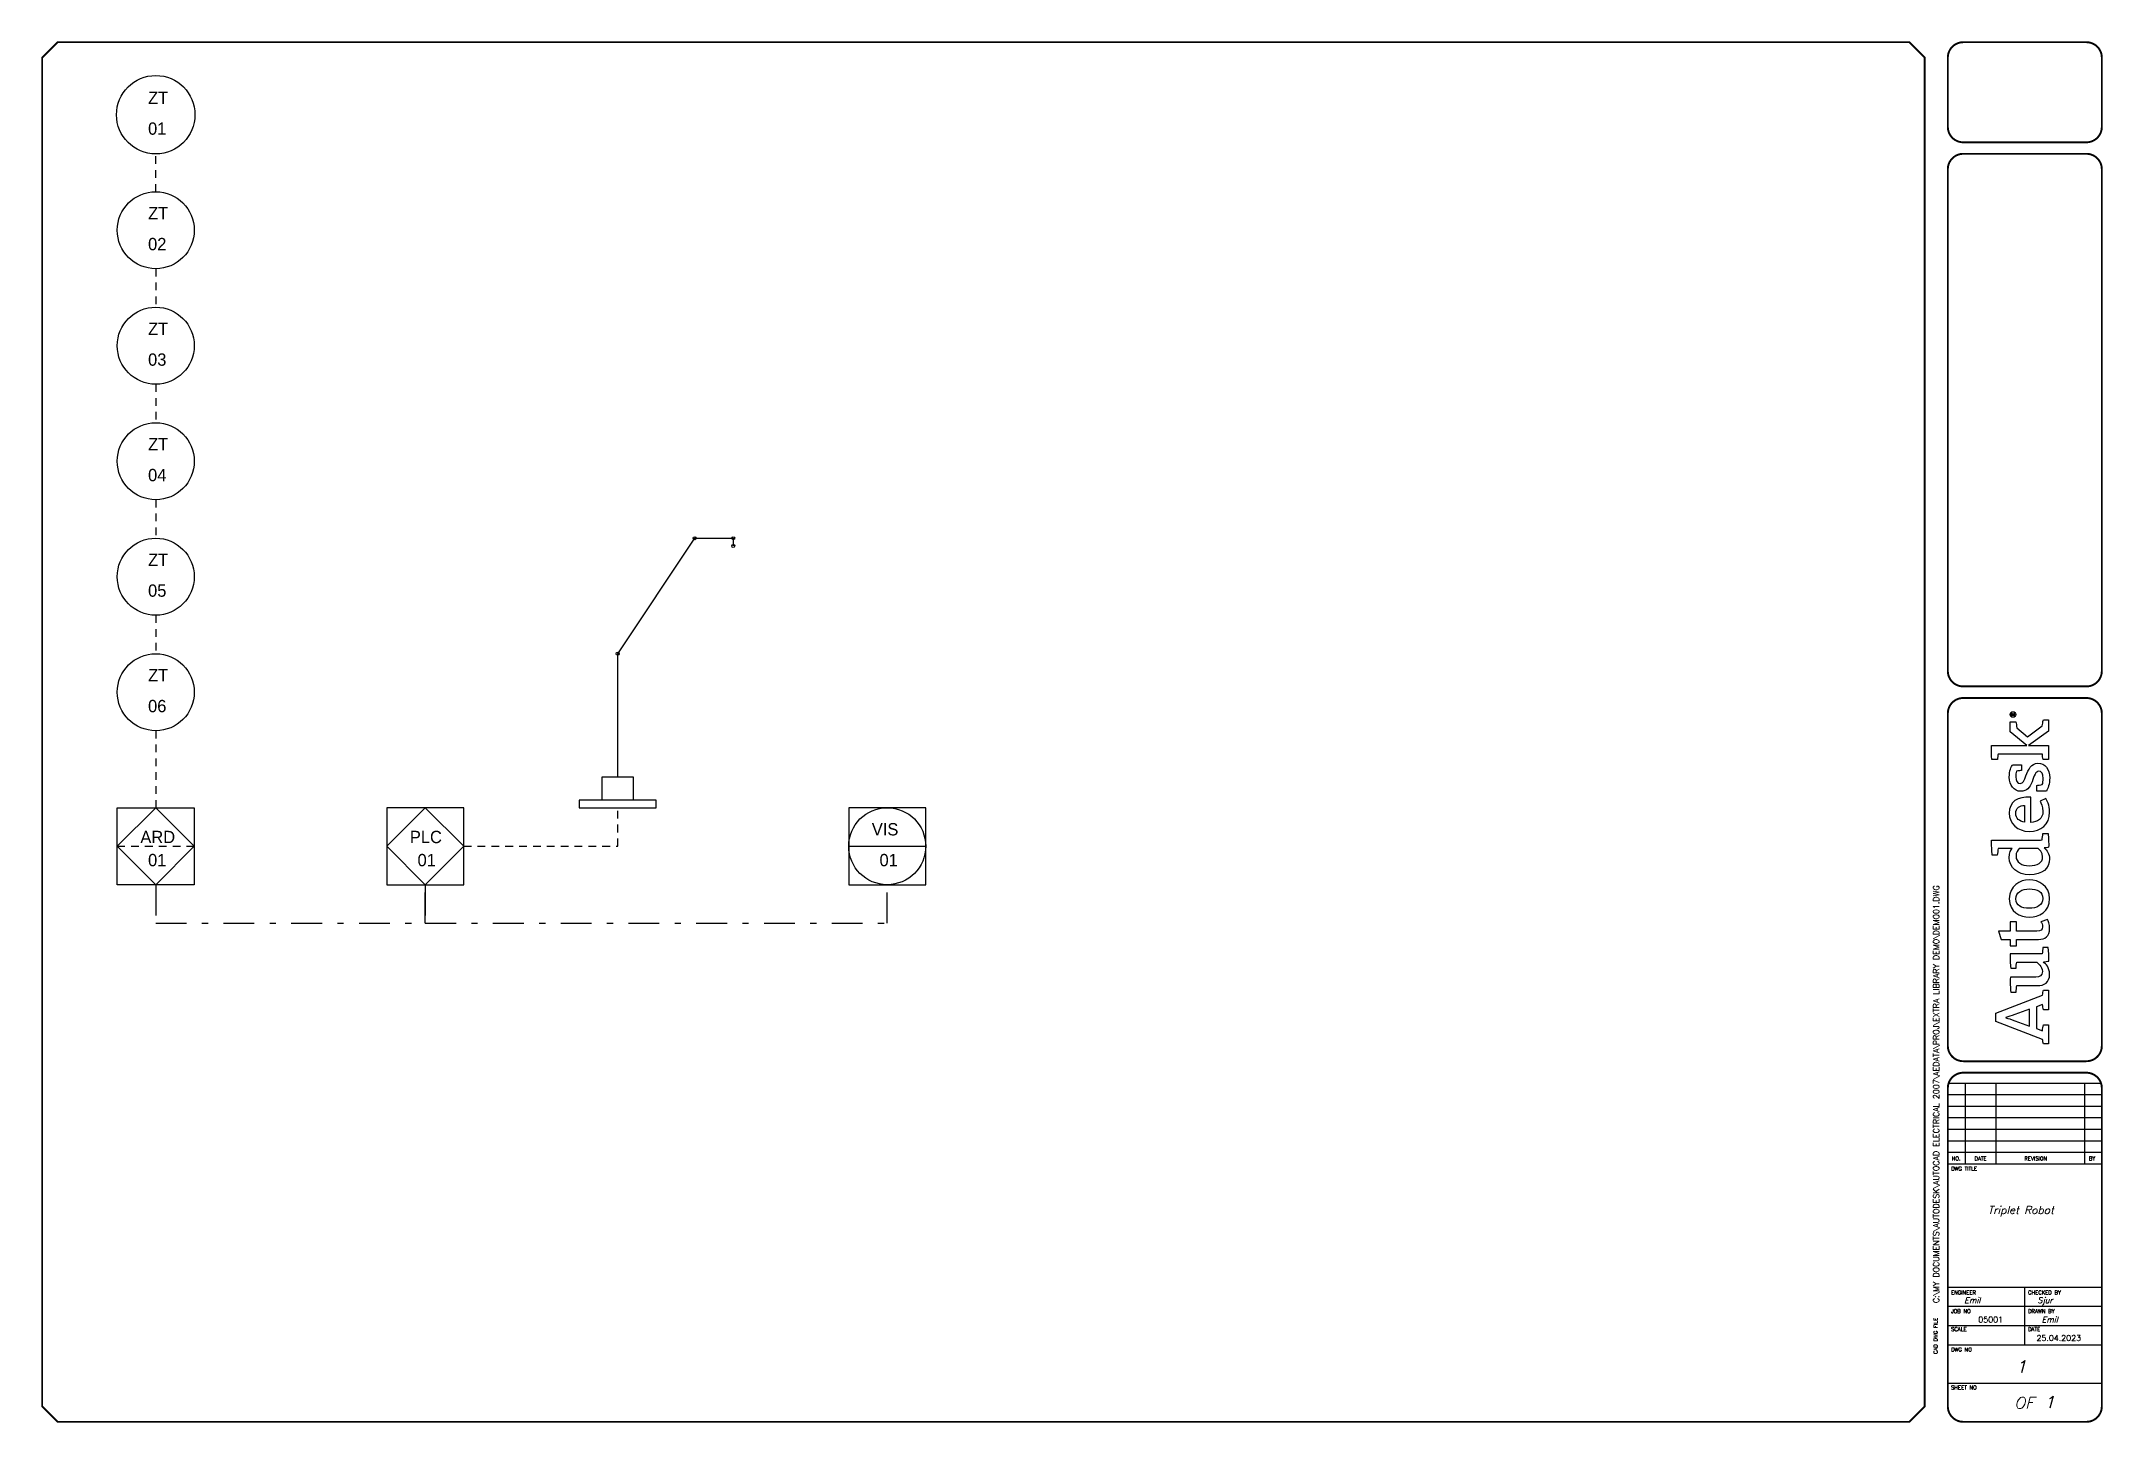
# Model space of a CAD drawing. Extents: x 0 to 33.5, y 0 to 22.4.
import ezdxf
from ezdxf.enums import TextEntityAlignment as Align

# ---------------------------------------------------------------- set-up
doc = ezdxf.new("R2010")
doc.units = 0
doc.header["$MEASUREMENT"] = 0
doc.linetypes.add('DASHDOT', pattern=[1, 0.5, -0.25, 0, -0.25])
doc.linetypes.add('DASHED', pattern=[0.1875, 0.125, -0.0625])
for name, color, linetype in [('Dottetd Line', 7, 'DASHED'), ('LAYER_1', 160, 'Continuous'), ('TITLE', 7, 'Continuous'), ('Wireless Signal Line', 7, 'DASHDOT')]:
    doc.layers.add(name, color=color, linetype=linetype)
doc.styles.add('ITALIC', font='ITALIC')
doc.styles.add('SIMPLEX', font='SIMPLEX')

# ---------------------------------------------------------------- blocks, each defined once
blk = doc.blocks.new('AI9-BLK2')
at = {"layer": 'LAYER_1', "color": 7}
blk.add_circle((0, 0), 2.03, dxfattribs=at)
blk.add_open_spline([(1.7, 0), (1.7, -1), (1, -1.8), (0, -1.8), (-1, -1.8), (-1.7, -1), (-1.7, 0), (-1.7, 1), (-1, 1.8), (0, 1.8), (1, 1.8), (1.7, 1), (1.7, 0)], degree=3, knots=[0, 0, 0, 0, 1, 1, 1, 2, 2, 2, 3, 3, 3, 4, 4, 4, 4], dxfattribs=at)
blk = doc.blocks.new('AI9-BLK1')
at = {"layer": 'LAYER_1', "color": 7}
for points, knots in [([(0.7, -1.1), (0.7, -1.1), (0.2, -0.4), (0.2, -0.4), (0.1, -0.2), (0, -0.2), (-0.1, -0.1), (0.3, 0), (0.5, 0.2), (0.5, 0.5), (0.5, 0.8), (0.3, 1.1), (-0.2, 1.1), (-0.2, 1.1), (-0.8, 1.1), (-0.8, 1.1), (-0.8, 1.1), (-0.8, -1.1), (-0.8, -1.1), (-0.8, -1.1), (-0.5, -1.1), (-0.5, -1.1), (-0.5, -1.1), (-0.5, -0.1), (-0.5, -0.1), (-0.4, -0.1), (-0.3, -0.2), (-0.2, -0.3), (-0.2, -0.3), (0.3, -1.1), (0.3, -1.1), (0.3, -1.1), (0.7, -1.1), (0.7, -1.1)], [0, 0, 0, 0, 1, 1, 1, 2, 2, 2, 3, 3, 3, 4, 4, 4, 5, 5, 5, 6, 6, 6, 7, 7, 7, 8, 8, 8, 9, 9, 9, 10, 10, 10, 11, 11, 11, 11]), ([(0.2, 0.5), (0.2, 0.2), (-0.1, 0.1), (-0.3, 0.1), (-0.3, 0.1), (-0.5, 0.1), (-0.5, 0.1), (-0.5, 0.1), (-0.5, 0.8), (-0.5, 0.8), (-0.5, 0.8), (-0.2, 0.8), (-0.2, 0.8), (0.1, 0.8), (0.2, 0.7), (0.2, 0.5)], [0, 0, 0, 0, 1, 1, 1, 2, 2, 2, 3, 3, 3, 4, 4, 4, 5, 5, 5, 5])]:
    blk.add_open_spline(points, degree=3, knots=knots, dxfattribs=at)
blk = doc.blocks.new('LOGO')
for points, knots in [([(35.2, 4.3), (35.2, 4.3), (22.1, 38.1), (22.1, 38.1), (22.1, 38.1), (16.1, 38.1), (16.1, 38.1), (16.1, 38.1), (3.2, 4.3), (3.2, 4.3), (2.2, 4.2), (0.9, 4), (0, 3.7), (0, 3.7), (0, 0), (0, 0), (0, 0), (13.7, 0), (13.7, 0), (13.7, 0), (13.7, 3.7), (13.7, 3.7), (12.4, 4), (10.9, 4.3), (9.5, 4.4), (9.5, 4.4), (11.1, 8.8), (11.1, 8.8), (11.1, 8.8), (26.8, 8.8), (26.8, 8.8), (26.8, 8.8), (28.4, 4.3), (28.4, 4.3), (27, 4.2), (25.8, 4), (24.5, 3.7), (24.5, 3.7), (24.5, 0), (24.5, 0), (24.5, 0), (38.7, 0), (38.7, 0), (38.7, 0), (38.7, 3.7), (38.7, 3.7), (37.9, 3.9), (36, 4.3), (35.2, 4.3)], [0, 0, 0, 0, 1, 1, 1, 2, 2, 2, 3, 3, 3, 4, 4, 4, 5, 5, 5, 6, 6, 6, 7, 7, 7, 8, 8, 8, 9, 9, 9, 10, 10, 10, 11, 11, 11, 12, 12, 12, 13, 13, 13, 14, 14, 14, 15, 15, 15, 16, 16, 16, 16]), ([(12.8, 13.8), (12.8, 13.8), (16.6, 24.3), (16.6, 24.3), (17.8, 27.5), (18.2, 28.8), (18.8, 30.9), (18.8, 30.9), (18.9, 30.9), (18.9, 30.9), (19.6, 28.9), (20, 27.5), (21.1, 24.3), (21.1, 24.3), (24.9, 13.8), (24.9, 13.8), (24.9, 13.8), (12.8, 13.8), (12.8, 13.8)], [0, 0, 0, 0, 1, 1, 1, 2, 2, 2, 3, 3, 3, 4, 4, 4, 5, 5, 5, 6, 6, 6, 6]), ([(70.8, 23.1), (70.8, 23.1), (70.8, 27.7), (70.8, 27.7), (70.8, 27.7), (75.3, 27.7), (75.3, 27.7), (75.3, 27.7), (75.3, 34.3), (75.3, 34.3), (75.3, 34.3), (81.3, 36.2), (81.3, 36.2), (81.3, 36.2), (81.3, 27.7), (81.3, 27.7), (81.3, 27.7), (88, 27.7), (88, 27.7), (88, 27.7), (88, 23.1), (88, 23.1), (88, 23.1), (81.3, 23.1), (81.3, 23.1), (81.3, 23.1), (81.3, 8.4), (81.3, 8.4), (81.3, 5.6), (82.1, 4.3), (84.3, 4.3), (86, 4.3), (87.5, 5.1), (88, 5.5), (88, 5.5), (89.7, 0.9), (89.7, 0.9), (88.7, 0.3), (86.5, -0.7), (83.2, -0.7), (77.6, -0.7), (75.3, 2.4), (75.3, 7.4), (75.3, 7.4), (75.3, 23.1), (75.3, 23.1), (75.3, 23.1), (70.8, 23.1), (70.8, 23.1)], [0, 0, 0, 0, 1, 1, 1, 2, 2, 2, 3, 3, 3, 4, 4, 4, 5, 5, 5, 6, 6, 6, 7, 7, 7, 8, 8, 8, 9, 9, 9, 10, 10, 10, 11, 11, 11, 12, 12, 12, 13, 13, 13, 14, 14, 14, 15, 15, 15, 16, 16, 16, 16]), ([(147.1, 4.7), (147.1, 5.4), (147, 6.1), (147, 6.9), (147, 6.9), (147, 41.1), (147, 41.1), (143.4, 41.2), (139.3, 41), (136.1, 40.7), (136.1, 40.7), (136.1, 37), (136.1, 37), (137.7, 36.8), (139.6, 36.6), (141, 36.4), (141, 36.4), (141, 36.4), (141, 36.4), (141, 36.4), (141, 26.2), (141, 26.2), (140, 27.1), (138, 28.4), (134.3, 28.4), (127.3, 28.4), (122, 22.6), (122, 13.8), (122, 4.5), (126.6, -0.7), (133.4, -0.7), (137.1, -0.7), (139.6, 1.1), (141.3, 3.1), (141.3, 2.1), (141.6, 0.6), (141.8, 0), (145.2, -0.2), (148.7, 0.1), (151.7, 0.4), (151.7, 0.4), (151.7, 4.1), (151.7, 4.1), (150.2, 4.2), (148.4, 4.5), (147.1, 4.7)], [0, 0, 0, 0, 1, 1, 1, 2, 2, 2, 3, 3, 3, 4, 4, 4, 5, 5, 5, 6, 6, 6, 7, 7, 7, 8, 8, 8, 9, 9, 9, 10, 10, 10, 11, 11, 11, 12, 12, 12, 13, 13, 13, 14, 14, 14, 15, 15, 15, 15]), ([(229.4, 4.6), (229.4, 4.6), (221.5, 15.2), (221.5, 15.2), (221.5, 15.2), (228, 23), (228, 23), (229.4, 23.1), (231.3, 23.3), (232.4, 23.6), (232.4, 23.6), (232.4, 27.7), (232.4, 27.7), (232.4, 27.7), (225, 27.7), (225, 27.7), (225, 27.7), (215.2, 15.6), (215.2, 15.6), (215.2, 15.6), (215.2, 41.2), (215.2, 41.2), (211.8, 41.3), (208.2, 41.2), (205.1, 40.9), (205.1, 40.9), (205.1, 36.9), (205.1, 36.9), (206.5, 36.8), (208, 36.6), (209.1, 36.5), (209.1, 36.5), (209.1, 4.5), (209.1, 4.5), (207.8, 4.4), (206.3, 4.2), (205.1, 4), (205.1, 4), (205.1, 0), (205.1, 0), (205.1, 0), (215.2, 0), (215.2, 0), (215.2, 0), (215.2, 14.5), (215.2, 14.5), (215.2, 14.5), (225.6, 0), (225.6, 0), (225.6, 0), (233.7, 0), (233.7, 0), (233.7, 0), (233.7, 3.8), (233.7, 3.8), (232.2, 4.2), (230.6, 4.4), (229.4, 4.6)], [0, 0, 0, 0, 1, 1, 1, 2, 2, 2, 3, 3, 3, 4, 4, 4, 5, 5, 5, 6, 6, 6, 7, 7, 7, 8, 8, 8, 9, 9, 9, 10, 10, 10, 11, 11, 11, 12, 12, 12, 13, 13, 13, 14, 14, 14, 15, 15, 15, 16, 16, 16, 17, 17, 17, 18, 18, 18, 19, 19, 19, 19]), ([(59.7, -0.1), (59.5, 0.6), (59.2, 2.6), (59.1, 3.8), (57.8, 2), (54.9, -0.7), (50.2, -0.7), (44.2, -0.7), (42, 3.1), (42, 8.1), (42, 8.1), (42, 22.9), (42, 22.9), (40.6, 23.2), (38.8, 23.4), (37.3, 23.5), (37.3, 23.5), (37.3, 27.3), (37.3, 27.3), (40.3, 27.6), (44.4, 27.8), (48, 27.6), (48, 27.6), (48, 9.3), (48, 9.3), (48, 6.2), (49.1, 4.5), (52.3, 4.5), (55.8, 4.5), (58.4, 7.9), (59, 8.6), (59, 8.6), (59, 23), (59, 23), (57.8, 23.2), (56, 23.4), (54.6, 23.5), (54.6, 23.5), (54.6, 27.3), (54.6, 27.3), (57.6, 27.7), (61.5, 27.8), (65, 27.7), (65, 27.7), (65, 4.6), (65, 4.6), (66.3, 4.4), (68.1, 4.2), (69.6, 4.1), (69.6, 4.1), (69.6, 0.3), (69.6, 0.3), (66.7, 0), (63, -0.2), (59.7, -0.1)], [0, 0, 0, 0, 1, 1, 1, 2, 2, 2, 3, 3, 3, 4, 4, 4, 5, 5, 5, 6, 6, 6, 7, 7, 7, 8, 8, 8, 9, 9, 9, 10, 10, 10, 11, 11, 11, 12, 12, 12, 13, 13, 13, 14, 14, 14, 15, 15, 15, 16, 16, 16, 17, 17, 17, 18, 18, 18, 18]), ([(104.8, -0.7), (95.2, -0.7), (91.4, 7), (91.4, 13.8), (91.4, 20.6), (95.1, 28.4), (104.6, 28.4), (114.1, 28.4), (118.3, 20.8), (118.3, 14), (118.3, 7.2), (114.2, -0.7), (104.8, -0.7)], [0, 0, 0, 0, 1, 1, 1, 2, 2, 2, 3, 3, 3, 4, 4, 4, 4]), ([(104.5, 23.6), (99.6, 23.6), (97.8, 19.5), (97.8, 14), (97.8, 8.5), (99.9, 4.1), (104.8, 4.1), (109.8, 4.1), (111.8, 8.2), (111.8, 13.8), (111.8, 19.3), (109.5, 23.6), (104.5, 23.6)], [0, 0, 0, 0, 1, 1, 1, 2, 2, 2, 3, 3, 3, 4, 4, 4, 4]), ([(141, 7.6), (140.3, 6.7), (138.2, 4.3), (135, 4.3), (130.5, 4.3), (128.5, 8.1), (128.5, 13.8), (128.5, 19.6), (130.9, 23.5), (135.4, 23.5), (138.3, 23.5), (139.9, 22.3), (141, 21.3), (141, 21.3), (141, 7.6), (141, 7.6)], [0, 0, 0, 0, 1, 1, 1, 2, 2, 2, 3, 3, 3, 4, 4, 4, 5, 5, 5, 5]), ([(167.6, 4.1), (171.4, 4.1), (173.8, 5.5), (175, 6.2), (175, 6.2), (177.1, 2.1), (177.1, 2.1), (175.5, 1.1), (172.6, -0.7), (167.2, -0.7), (158.2, -0.7), (153.3, 5.5), (153.3, 14), (153.3, 22.5), (158.9, 28.4), (166.4, 28.4), (174.6, 28.4), (178.7, 22.5), (177.9, 12.9), (177.9, 12.9), (159.8, 12.9), (159.8, 12.9), (160, 7.9), (162.3, 4.1), (167.6, 4.1)], [0, 0, 0, 0, 1, 1, 1, 2, 2, 2, 3, 3, 3, 4, 4, 4, 5, 5, 5, 6, 6, 6, 7, 7, 7, 8, 8, 8, 8]), ([(172, 17.3), (171.9, 20.8), (170.4, 23.7), (166.3, 23.7), (162.6, 23.7), (160.6, 21.2), (159.9, 17.3), (159.9, 17.3), (172, 17.3), (172, 17.3)], [0, 0, 0, 0, 1, 1, 1, 2, 2, 2, 3, 3, 3, 3]), ([(193.3, 16.4), (190.2, 17.6), (187.8, 18.3), (187.8, 20.5), (187.8, 22.6), (189.9, 23.7), (192.6, 23.7), (194.1, 23.7), (195.6, 23.5), (196.8, 23.1), (196.9, 21.9), (197.1, 20.1), (197.3, 19.6), (197.3, 19.6), (201.3, 19.6), (201.3, 19.6), (201.3, 19.6), (201.3, 26.1), (201.3, 26.1), (200.2, 26.8), (197.1, 28.4), (192.4, 28.4), (186.5, 28.4), (182.2, 25), (182.2, 20.1), (182.2, 15.7), (184.9, 13.4), (189.1, 11.9), (193.4, 10.4), (196.7, 9.3), (196.7, 7.2), (196.7, 5.1), (195, 3.9), (191.4, 3.9), (189.9, 3.9), (188.1, 4.1), (187, 4.6), (186.9, 5.9), (186.6, 7.8), (186.3, 8.4), (186.3, 8.4), (182.3, 8.4), (182.3, 8.4), (182.3, 8.4), (182.3, 1.6), (182.3, 1.6), (182.3, 1.6), (182.3, 1.6), (182.3, 1.6), (184.1, 0.5), (187.5, -0.8), (191.8, -0.8), (198.3, -0.8), (202.4, 2.6), (202.4, 7.8), (202.4, 12.5), (197.8, 14.6), (193.3, 16.4)], [0, 0, 0, 0, 1, 1, 1, 2, 2, 2, 3, 3, 3, 4, 4, 4, 5, 5, 5, 6, 6, 6, 7, 7, 7, 8, 8, 8, 9, 9, 9, 10, 10, 10, 11, 11, 11, 12, 12, 12, 13, 13, 13, 14, 14, 14, 15, 15, 15, 16, 16, 16, 17, 17, 17, 18, 18, 18, 19, 19, 19, 19])]:
    blk.add_open_spline(points, degree=3, knots=knots)
for name, p in [('AI9-BLK2', (237.6, 25.7)), ('AI9-BLK1', (237.8, 25.7))]:
    blk.add_blockref(name, p)
blk = doc.blocks.new('NO_NUM_acade_title')
at = {"layer": 'TITLE'}
for p, q in [((30.594, 22.177), (30.594, 20.781)), ((30.969, 5.531), (33.469, 5.531)), ((31.25, 5.531), (31.25, 4.219)), ((31.75, 5.531), (31.75, 4.219)), ((33.188, 5.531), (33.188, 4.219)), ((30.969, 5.344), (33.469, 5.344)), ((30.969, 5.156), (33.469, 5.156)), ((30.969, 4.969), (33.469, 4.969)), ((30.969, 4.781), (33.469, 4.781)), ((30.969, 4.594), (33.469, 4.594)), ((30.969, 4.406), (33.469, 4.406)), ((30.969, 4.219), (33.469, 4.219)), ((30.594, 0.281), (30.594, 2.214)), ((30.969, 2.219), (33.469, 2.219)), ((32.219, 1.281), (32.219, 2.219)), ((30.969, 1.906), (33.469, 1.906)), ((30.969, 1.594), (33.469, 1.594)), ((30.969, 1.281), (33.469, 1.281)), ((30.969, 0.656), (33.469, 0.656))]:
    blk.add_line(p, q, dxfattribs=at)
at = {"layer": 'TITLE', "const_width": 0.0312}
blk.add_lwpolyline([(30.594, 0.281), (30.594, 22.177), (30.344, 22.427), (0.281, 22.427), (0.031, 22.177), (0.031, 0.281), (0.281, 0.031), (30.344, 0.031)], close=True, dxfattribs=at)
for points in [[(31.219, 22.427, 0.414214), (30.969, 22.177, 0.414214)], [(33.469, 22.177, 0.414214), (33.219, 22.427, 0.414214)], [(30.969, 21.052, 0.414214), (31.219, 20.802, 0.414214)], [(33.219, 20.802, 0.414214), (33.469, 21.052, 0.414214)], [(31.219, 20.615, 0.414214), (30.969, 20.365, 0.414214)], [(33.469, 20.365, 0.414214), (33.219, 20.615, 0.414214)], [(30.969, 12.219, 0.414214), (31.219, 11.969, 0.414214)], [(33.219, 11.969, 0.414214), (33.469, 12.219, 0.414214)], [(31.219, 11.781, 0.414214), (30.969, 11.531, 0.414214)], [(33.469, 11.531, 0.414214), (33.219, 11.781, 0.414214)], [(30.969, 6.135, 0.414214), (31.219, 5.885, 0.414214)], [(33.219, 5.885, 0.414214), (33.469, 6.135, 0.414214)], [(31.219, 5.698, 0.414214), (30.969, 5.448, 0.414214)], [(33.469, 5.448, 0.414214), (33.219, 5.698, 0.414214)], [(30.969, 0.281, 0.414214), (31.219, 0.031, 0.414214)], [(33.219, 0.031, 0.414214), (33.469, 0.281, 0.414214)]]:
    blk.add_lwpolyline(points, format="xyb", dxfattribs=at)
for points in [[(33.219, 22.427), (31.219, 22.427)], [(30.969, 22.177), (30.969, 21.052)], [(33.469, 22.177), (33.469, 21.052)], [(33.219, 20.802), (31.219, 20.802)], [(33.219, 20.615), (31.219, 20.615)], [(30.969, 20.365), (30.969, 12.219)], [(33.469, 20.365), (33.469, 12.219)], [(31.219, 11.969), (33.219, 11.969)], [(31.219, 11.781), (33.219, 11.781)], [(31.219, 5.885), (33.219, 5.885)], [(31.219, 5.698), (33.219, 5.698)], [(30.969, 5.448), (30.969, 0.281)], [(33.469, 5.448), (33.469, 0.281)], [(31.219, 0.031), (33.219, 0.031)]]:
    blk.add_lwpolyline(points, dxfattribs=at)
at = {"layer": 'TITLE', "color": 7, "const_width": 0.0312}
for points in [[(30.969, 11.531), (30.969, 6.135)], [(33.469, 11.531), (33.469, 6.135)]]:
    blk.add_lwpolyline(points, dxfattribs=at)
at = {"xscale": 0.02250000000000085, "yscale": 0.02250000000000085, "zscale": 0.02250000000000085, "rotation": 90}
blk.add_blockref('LOGO', (32.605, 6.167), dxfattribs=at)
at = {"layer": 'TITLE', "color": 1, "style": 'SIMPLEX'}
for s, p in [('DWG TITLE', (31.021, 4.109)), ('ENGINEER', (31.021, 2.099)), ('CHECKED BY', (32.271, 2.099)), ('JOB NO', (31.021, 1.797)), ('DRAWN BY', (32.271, 1.797)), ('SCALE', (31.021, 1.505)), ('DATE', (32.271, 1.505)), ('DWG NO', (31.021, 1.172)), ('SHEET NO', (31.021, 0.557))]:
    blk.add_text(s, height=0.0625, dxfattribs=at).set_placement(p)
at = {"layer": 'TITLE', "color": 1}
for s, height, style, p in [('NO.', 0.0625, 'SIMPLEX', (31.104, 4.307)), ('DATE', 0.0625, 'SIMPLEX', (31.5, 4.307)), ('REVISION', 0.0625, 'SIMPLEX', (32.396, 4.307)), ('BY', 0.0625, 'SIMPLEX', (33.313, 4.307)), ('OF', 0.1875, 'ITALIC', (32.208, 0.339))]:
    blk.add_text(s, height=height, dxfattribs=dict(at, style=style)).set_placement(p, align=Align.MIDDLE)
at = {"layer": 'TITLE', "color": 1, "style": 'SIMPLEX'}
blk.add_text('CAD DWG FILE', height=0.0625, rotation=90, dxfattribs=at).set_placement((30.802, 1.13))
at = {"layer": 'TITLE', "color": 1, "style": 'ITALIC'}
for tag, height, p in [('TITLE#1', 0.125, (32.156, 3.406)), ('TITLE#2', 0.125, (32.156, 3.204)), ('TITLE#3', 0.125, (32.156, 3.001)), ('TITLE#4', 0.125, (32.156, 2.799)), ('DWG#', 0.2, (32.156, 0.826))]:
    blk.add_attdef(tag, text='', height=height, dxfattribs=at).set_placement(p, align=Align.CENTER)
at = {"layer": 'TITLE', "color": 1, "style": 'SIMPLEX'}
blk.add_attdef('CAD#', (30.826, 1.958), '', height=0.0938, rotation=90, dxfattribs=at)
at = {"layer": 'TITLE', "color": 1}
for tag, p, height, style in [('ENGINEER', (31.237, 1.958), 0.0938, 'ITALIC'), ('CHKDBY', (32.424, 1.958), 0.0938, 'ITALIC'), ('JOB#', (31.464, 1.644), 0.0938, 'SIMPLEX'), ('DRAWNBY', (32.494, 1.644), 0.0938, 'ITALIC'), ('SCALE', (31.353, 1.344), 0.0938, 'SIMPLEX'), ('DATE', (32.408, 1.344), 0.0938, 'SIMPLEX'), ('SHTS', (32.532, 0.25), 0.2, 'ITALIC')]:
    blk.add_attdef(tag, p, '', height=height, dxfattribs=dict(at, style=style))
at = {"layer": 'TITLE', "color": 1, "style": 'ITALIC'}
blk.add_attdef('SH#', text='', height=0.2, dxfattribs=at).set_placement((31.881, 0.25), align=Align.RIGHT)
at = {"layer": 'TITLE', "color": 7, "flags": 9}
blk.add_attdef('WD_TB', (31.219, 0.031), '', height=0.125, dxfattribs=at)

msp = doc.modelspace()

# ---------------------------------------------------------------- linework, layer by layer
for p, q in [((9.375, 12.5), (10.625, 14.375)), ((10.625, 14.375), (11.25, 14.375)), ((11.25, 14.375), (11.25, 14.25)), ((9.375, 10.5), (9.375, 12.5)), ((9.125, 10.375), (9.125, 10.5)), ((9.125, 10.5), (9.625, 10.5)), ((9.625, 10.5), (9.625, 10.125)), ((10, 10.125), (8.75, 10.125)), ((8.75, 10.125), (8.75, 10)), ((9.125, 10.125), (9.125, 10.375)), ((10, 10), (10, 10.125)), ((1.25, 10), (2.5, 10)), ((1.25, 8.75), (1.25, 10)), ((1.875, 10), (1.25, 9.375)), ((2.5, 9.375), (1.875, 10)), ((2.5, 10), (2.5, 8.75)), ((5.625, 10), (5.625, 8.75)), ((6.875, 10), (5.625, 10)), ((6.25, 10), (5.625, 9.375)), ((6.875, 9.375), (6.25, 10)), ((6.875, 8.75), (6.875, 10)), ((8.75, 10), (10, 10)), ((13.125, 10), (13.125, 8.75)), ((14.375, 10), (13.125, 10)), ((14.375, 8.75), (14.375, 10)), ((1.25, 9.375), (1.875, 8.75)), ((1.875, 8.75), (2.5, 9.375)), ((5.625, 9.375), (6.25, 8.75)), ((6.25, 8.75), (6.875, 9.375)), ((13.125, 9.375), (14.375, 9.375)), ((2.5, 8.75), (1.25, 8.75)), ((5.625, 8.75), (6.875, 8.75)), ((13.125, 8.75), (14.375, 8.75))]:
    msp.add_line(p, q)
for centre, radius in [((1.875, 21.25), 0.637), ((1.875, 19.375), 0.625), ((1.875, 17.5), 0.625), ((1.875, 15.625), 0.625), ((10.625, 14.375), 0.025), ((11.25, 14.375), 0.025), ((1.875, 13.75), 0.625), ((11.25, 14.25), 0.025), ((1.875, 11.875), 0.625), ((9.375, 12.5), 0.025), ((13.75, 9.375), 0.625)]:
    msp.add_circle(centre, radius)
at = {"layer": 'Dottetd Line'}
for p, q in [((1.875, 20), (1.875, 20.625)), ((1.875, 18.75), (1.875, 18.125)), ((1.875, 16.875), (1.875, 16.25)), ((1.875, 15), (1.875, 14.375)), ((1.875, 13.125), (1.875, 12.5)), ((1.875, 11.25), (1.875, 10)), ((9.375, 9.375), (9.375, 10)), ((1.25, 9.375), (2.5, 9.375)), ((6.875, 9.375), (9.375, 9.375))]:
    msp.add_line(p, q, dxfattribs=at)
at = {"layer": 'Wireless Signal Line'}
for p, q in [((1.875, 8.75), (1.875, 8.125)), ((6.25, 8.125), (6.25, 8.75)), ((6.25, 8.75), (6.25, 8.125)), ((13.75, 8.125), (13.75, 8.75)), ((1.875, 8.125), (6.25, 8.125)), ((6.25, 8.125), (13.75, 8.125))]:
    msp.add_line(p, q, dxfattribs=at)

# ---------------------------------------------------------------- block references
ref = msp.add_blockref('NO_NUM_acade_title', (0, 0))
ref.add_attrib('SHTS', '1', (32.532, 0.25), dxfattribs={"layer": 'TITLE', "color": 1, "height": 0.2, "style": 'ITALIC'})
ref.add_attrib('DWG#', '1', dxfattribs={"layer": 'TITLE', "color": 1, "height": 0.2, "style": 'ITALIC'}).set_placement((32.156, 0.826), align=Align.CENTER)
ref.add_attrib('DRAWNBY', 'Emil', (32.494, 1.644), dxfattribs={"layer": 'TITLE', "color": 1, "height": 0.0938, "style": 'ITALIC'})
ref.add_attrib('CHKDBY', 'Sjur', (32.424, 1.958), dxfattribs={"layer": 'TITLE', "color": 1, "height": 0.0938, "style": 'ITALIC'})
ref.add_attrib('JOB#', '05001', (31.464, 1.644), dxfattribs={"layer": 'TITLE', "color": 1, "height": 0.0938, "style": 'SIMPLEX'})
ref.add_attrib('ENGINEER', 'Emil', (31.237, 1.958), dxfattribs={"layer": 'TITLE', "color": 1, "height": 0.0938, "style": 'ITALIC'})
ref.add_attrib('CAD#', 'C:\\MY DOCUMENTS\\AUTODESK\\AUTOCAD ELECTRICAL 2007\\AEDATA\\PROJ\\EXTRA LIBRARY DEMO\\DEMO01.DWG', (30.826, 1.958), dxfattribs={"layer": 'TITLE', "color": 1, "height": 0.09375, "rotation": 90, "style": 'SIMPLEX'})
ref.add_attrib('DATE', '25.04.2023', (32.408, 1.344), dxfattribs={"layer": 'TITLE', "color": 1, "height": 0.0938, "style": 'SIMPLEX'})
ref.add_attrib('TITLE#1', 'Triplet Robot', dxfattribs={"layer": 'TITLE', "color": 1, "height": 0.125, "style": 'ITALIC'}).set_placement((32.156, 3.406), align=Align.CENTER)

# ---------------------------------------------------------------- texts
at = {"char_height": 0.2, "attachment_point": 1}
for s, width, insert in [('01', 0.25, (1.75, 21.125)), ('02', 0.25, (1.75, 19.25)), ('03', 0.25, (1.75, 17.375)), ('04', 0.25, (1.75, 15.5)), ('05', 0.25, (1.75, 13.625)), ('06', 0.25, (1.75, 11.75)), ('VIS', 0.5, (13.5, 9.75)), ('PLC', 0.5, (6, 9.625)), ('01', 0.25, (6.125, 9.25)), ('01', 0.25, (13.625, 9.25))]:
    msp.add_mtext_dynamic_manual_height_columns(s, width=width, gutter_width=1, heights=[0], dxfattribs=dict(at, insert=insert))
at = {"layer": 'Dottetd Line', "char_height": 0.2, "attachment_point": 1}
for s, width, insert in [('ZT', 0.25, (1.75, 21.625)), ('ZT', 0.25, (1.75, 19.75)), ('ZT', 0.25, (1.75, 17.875)), ('ZT', 0.25, (1.75, 16)), ('ZT', 0.25, (1.75, 14.125)), ('ZT', 0.25, (1.75, 12.25)), ('ARD', 0.5, (1.625, 9.625)), ('01', 0.25, (1.75, 9.25))]:
    msp.add_mtext_dynamic_manual_height_columns(s, width=width, gutter_width=1, heights=[0], dxfattribs=dict(at, insert=insert))

doc.saveas('drawing.dxf')
